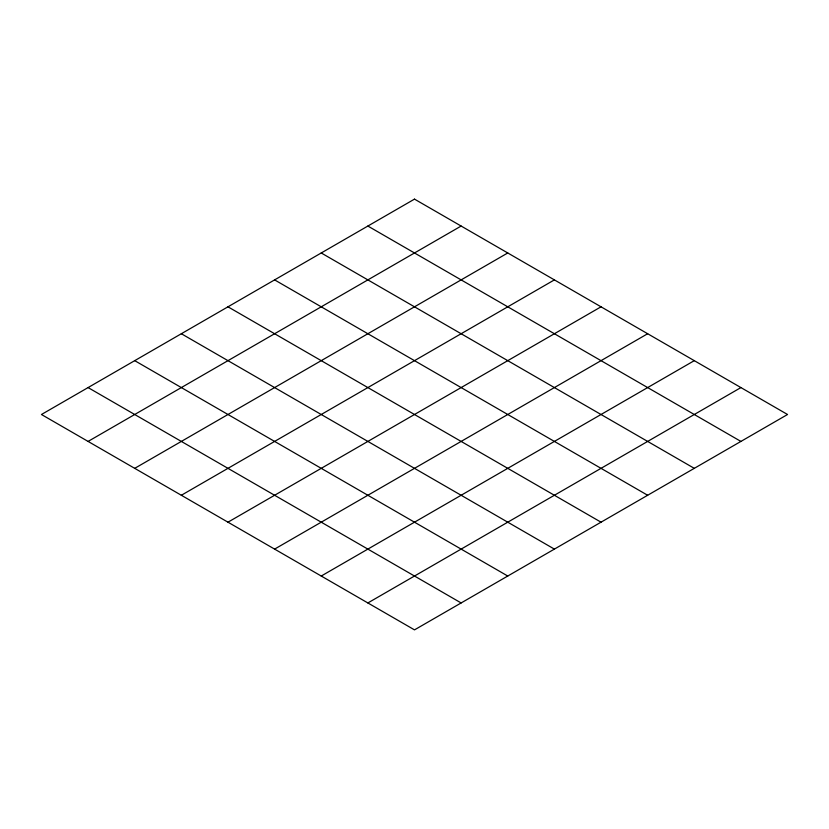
<?xml version="1.0" encoding="UTF-8"?>
<svg xmlns="http://www.w3.org/2000/svg" width="829" height="829" viewBox="0 0 829 829"><rect width="100%" height="100%" fill="white"/><g stroke="black" fill="none" stroke-linecap="round" stroke-linejoin="round"><path stroke-width="1.24" d="M88.081 441.422L461.131 226.048M134.712 468.344L507.762 252.969M181.344 495.265L554.394 279.891M227.975 522.187L601.025 306.813M274.606 549.109L647.656 333.735M321.237 576.031L694.287 360.656M367.869 602.952L740.919 387.578M367.869 226.048L740.919 441.422M321.237 252.969L694.287 468.344M274.606 279.891L647.656 495.265M227.975 306.813L601.025 522.187M181.344 333.735L554.394 549.109M134.712 360.656L507.762 576.031M88.081 387.578L461.131 602.952M414.5 199.126L41.45 414.5L414.5 629.874L787.55 414.5L414.5 199.126"/></g></svg>
